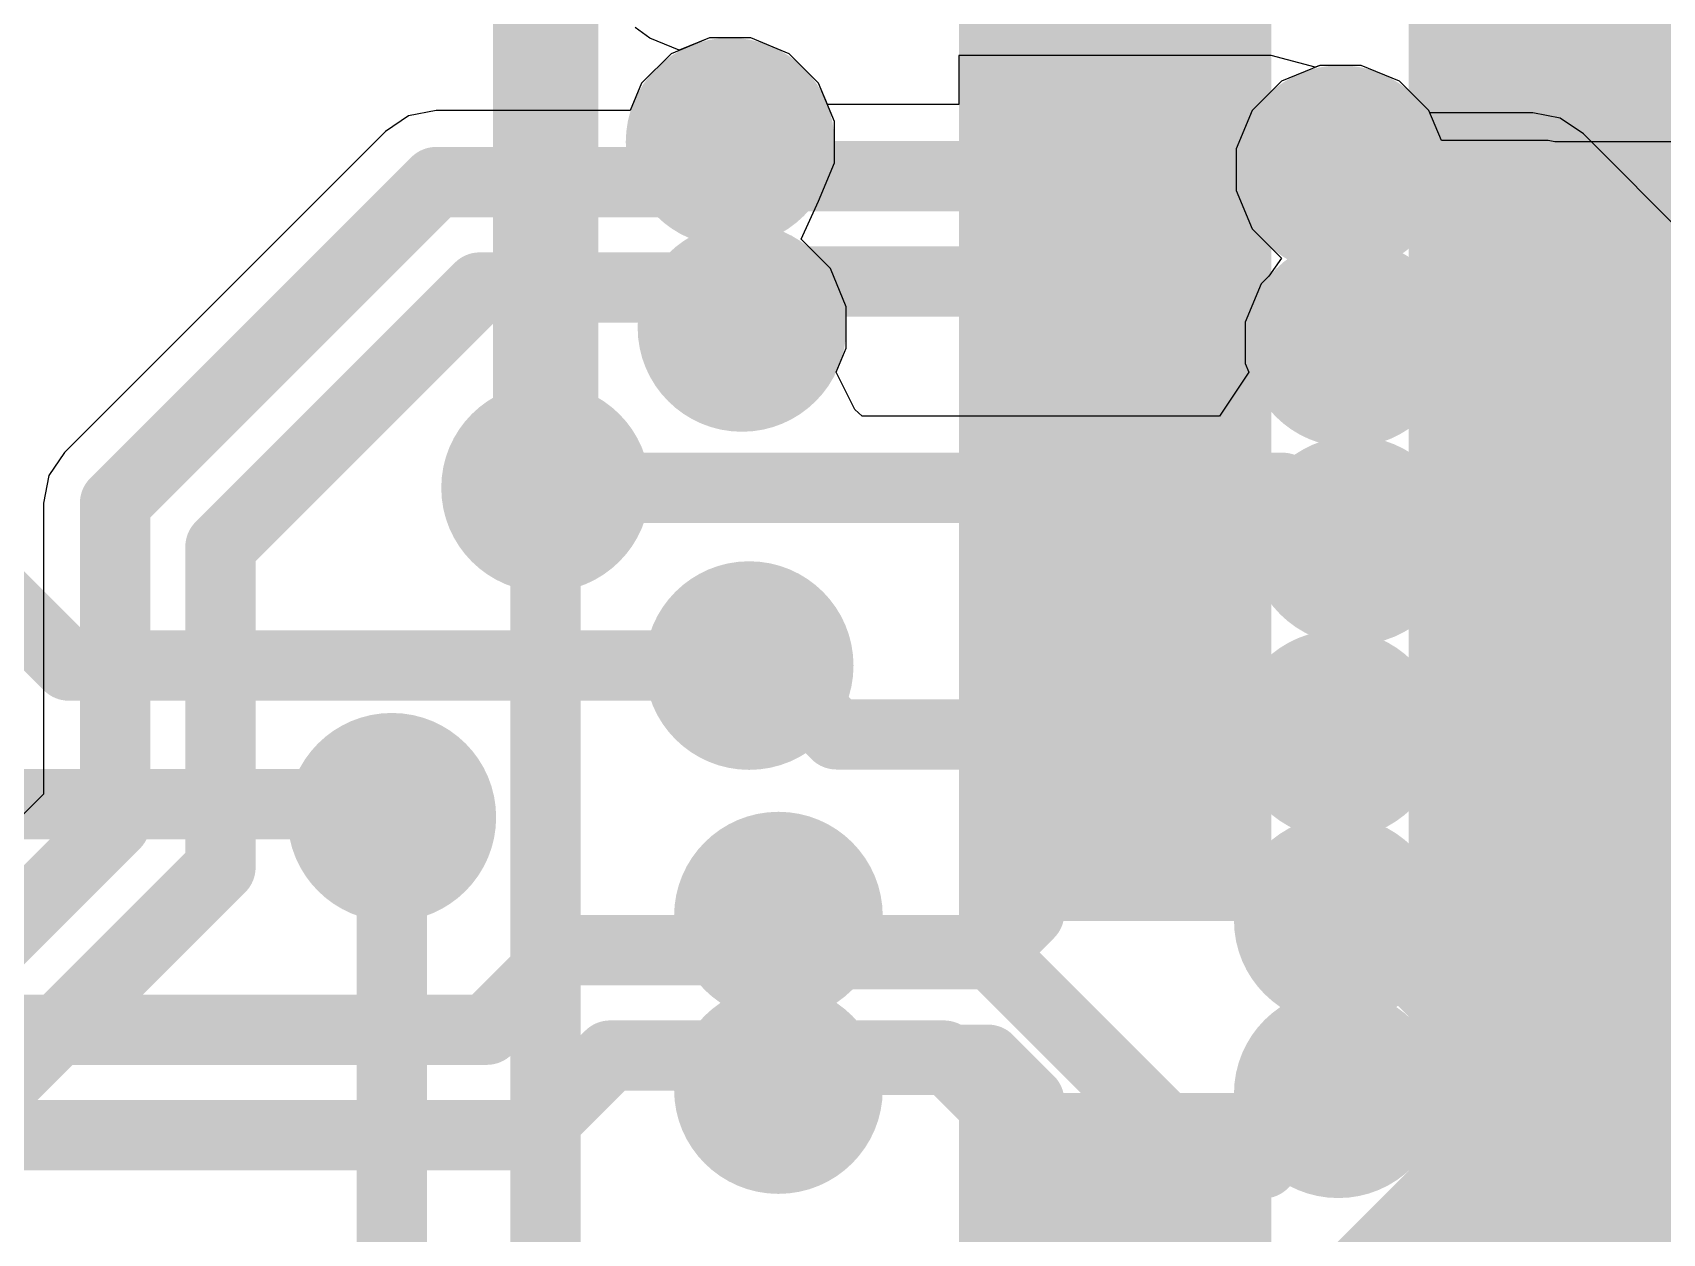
# Model space of a CAD drawing. Header units: inches. Extents: x -2.7 to 28.9, y -2.7 to 27.9.
# Drawn here: x 7.115 to 11.826, y 6.214 to 9.686 of the extents above; entities that cross this region are included whole.
import ezdxf

# ---------------------------------------------------------------- set-up
doc = ezdxf.new("R2010")
doc.units = ezdxf.units.IN
for name, color, linetype in [('Bottom Layer', 5, 'Continuous'), ('Bottom Solder', 6, 'Continuous'), ('Top Layer', 1, 'Continuous'), ('Top Paste', 8, 'Continuous'), ('Top Solder', 216, 'Continuous'), ('Via Holes', 16, 'Continuous')]:
    doc.layers.add(name, color=color, linetype=linetype)

# ---------------------------------------------------------------- blocks, each defined once
blk = doc.blocks.new('10152803_00011LF_3')
at = {"layer": 'Top Layer'}
for points in [[(-0.65, 6.12), (-0.35, 6.12), (-0.35, 5.42), (-0.65, 5.42)], [(0.35, 6.12), (0.65, 6.12), (0.65, 5.42), (0.35, 5.42)], [(0.85, 6.12), (1.15, 6.12), (1.15, 5.42), (0.85, 5.42)], [(1.35, 6.12), (1.65, 6.12), (1.65, 5.42), (1.35, 5.42)], [(1.85, 6.12), (2.15, 6.12), (2.15, 5.42), (1.85, 5.42)], [(2.35, 6.12), (2.65, 6.12), (2.65, 5.42), (2.35, 5.42)], [(-0.9, 4.82), (-0.6, 4.82), (-0.6, 4.12), (-0.9, 4.12)], [(-0.4, 4.82), (-0.1, 4.82), (-0.1, 4.12), (-0.4, 4.12)], [(0.1, 4.82), (0.4, 4.82), (0.4, 4.12), (0.1, 4.12)], [(0.6, 4.82), (0.9, 4.82), (0.9, 4.12), (0.6, 4.12)], [(1.1, 4.82), (1.4, 4.82), (1.4, 4.12), (1.1, 4.12)], [(1.6, 4.82), (1.9, 4.82), (1.9, 4.12), (1.6, 4.12)], [(2.1, 4.82), (2.4, 4.82), (2.4, 4.12), (2.1, 4.12)], [(2.6, 4.82), (3.6, 4.82), (3.6, 4.12), (2.6, 4.12)]]:
    blk.add_hatch(color=1, dxfattribs=at).paths.add_polyline_path(points)
at = {"layer": 'Top Paste'}
for points in [[(-0.65, 6.12), (-0.35, 6.12), (-0.35, 5.42), (-0.65, 5.42)], [(0.35, 6.12), (0.65, 6.12), (0.65, 5.42), (0.35, 5.42)], [(0.85, 6.12), (1.15, 6.12), (1.15, 5.42), (0.85, 5.42)], [(1.35, 6.12), (1.65, 6.12), (1.65, 5.42), (1.35, 5.42)], [(1.85, 6.12), (2.15, 6.12), (2.15, 5.42), (1.85, 5.42)], [(2.35, 6.12), (2.65, 6.12), (2.65, 5.42), (2.35, 5.42)], [(-0.9, 4.82), (-0.6, 4.82), (-0.6, 4.12), (-0.9, 4.12)], [(-0.4, 4.82), (-0.1, 4.82), (-0.1, 4.12), (-0.4, 4.12)], [(0.1, 4.82), (0.4, 4.82), (0.4, 4.12), (0.1, 4.12)], [(0.6, 4.82), (0.9, 4.82), (0.9, 4.12), (0.6, 4.12)], [(1.1, 4.82), (1.4, 4.82), (1.4, 4.12), (1.1, 4.12)], [(1.6, 4.82), (1.9, 4.82), (1.9, 4.12), (1.6, 4.12)], [(2.1, 4.82), (2.4, 4.82), (2.4, 4.12), (2.1, 4.12)], [(2.6, 4.82), (3.6, 4.82), (3.6, 4.12), (2.6, 4.12)]]:
    blk.add_hatch(color=8, dxfattribs=at).paths.add_polyline_path(points)
at = {"layer": 'Top Solder'}
for points in [[(-0.7516, 6.2216), (-0.2484, 6.2216), (-0.2484, 5.3184), (-0.7516, 5.3184)], [(0.2484, 6.2216), (0.7516, 6.2216), (0.7516, 5.3184), (0.2484, 5.3184)], [(0.7484, 6.2216), (1.2516, 6.2216), (1.2516, 5.3184), (0.7484, 5.3184)], [(1.2484, 6.2216), (1.7516, 6.2216), (1.7516, 5.3184), (1.2484, 5.3184)], [(1.7484, 6.2216), (2.2516, 6.2216), (2.2516, 5.3184), (1.7484, 5.3184)], [(2.2484, 6.2216), (2.7516, 6.2216), (2.7516, 5.3184), (2.2484, 5.3184)], [(2.7484, 6.2216), (3.2516, 6.2216), (3.2516, 5.3184), (2.7484, 5.3184)], [(-1.0016, 4.9216), (-0.4984, 4.9216), (-0.4984, 4.0184), (-1.0016, 4.0184)], [(-0.5016, 4.9216), (0.0016, 4.9216), (0.0016, 4.0184), (-0.5016, 4.0184)], [(-0.0016, 4.9216), (0.5016, 4.9216), (0.5016, 4.0184), (-0.0016, 4.0184)], [(0.4984, 4.9216), (1.0016, 4.9216), (1.0016, 4.0184), (0.4984, 4.0184)], [(0.9984, 4.9216), (1.5016, 4.9216), (1.5016, 4.0184), (0.9984, 4.0184)], [(1.4984, 4.9216), (2.0016, 4.9216), (2.0016, 4.0184), (1.4984, 4.0184)], [(1.9984, 4.9216), (2.5016, 4.9216), (2.5016, 4.0184), (1.9984, 4.0184)], [(2.4984, 4.9216), (3.7016, 4.9216), (3.7016, 4.0184), (2.4984, 4.0184)]]:
    blk.add_hatch(color=216, dxfattribs=at).paths.add_polyline_path(points)

msp = doc.modelspace()

# ---------------------------------------------------------------- hatches: boundary and pattern name
at = {"layer": 'Bottom Layer'}
h = msp.add_hatch(color=5, dxfattribs=at)
edge = h.paths.add_edge_path()
edge.add_arc((9.1313, 9.3689), 0.2, 0, 360)
h = msp.add_hatch(color=5, dxfattribs=at)
edge = h.paths.add_edge_path()
edge.add_arc((10.8959, 9.2893), 0.2, 0, 360)
h = msp.add_hatch(color=5, dxfattribs=at)
edge = h.paths.add_edge_path()
edge.add_arc((9.1656, 8.833), 0.2, 0, 360)
h = msp.add_hatch(color=5, dxfattribs=at)
edge = h.paths.add_edge_path()
edge.add_arc((10.922, 8.7884), 0.2, 0, 360)
h = msp.add_hatch(color=5, dxfattribs=at)
edge = h.paths.add_edge_path()
edge.add_arc((8.5979, 8.3693), 0.2, 0, 360)
h = msp.add_hatch(color=5, dxfattribs=at)
edge = h.paths.add_edge_path()
edge.add_arc((10.9347, 8.2169), 0.2, 0, 360)
h = msp.add_hatch(color=5, dxfattribs=at)
edge = h.paths.add_edge_path()
edge.add_arc((9.1865, 7.8554), 0.2, 0, 360)
h = msp.add_hatch(color=5, dxfattribs=at)
edge = h.paths.add_edge_path()
edge.add_arc((10.8895, 7.6564), 0.2, 0, 360)
h = msp.add_hatch(color=5, dxfattribs=at)
edge = h.paths.add_edge_path()
edge.add_arc((8.1534, 7.4168), 0.2, 0, 360)
h = msp.add_hatch(color=5, dxfattribs=at)
edge = h.paths.add_edge_path()
edge.add_arc((9.271, 7.131), 0.2, 0, 360)
h = msp.add_hatch(color=5, dxfattribs=at)
edge = h.paths.add_edge_path()
edge.add_arc((10.8895, 7.1189), 0.2, 0, 360)
h = msp.add_hatch(color=5, dxfattribs=at)
edge = h.paths.add_edge_path()
edge.add_arc((9.271, 6.6294), 0.2, 0, 360)
h = msp.add_hatch(color=5, dxfattribs=at)
edge = h.paths.add_edge_path()
edge.add_arc((10.8895, 6.6173), 0.2, 0, 360)
at = {"layer": 'Bottom Solder'}
h = msp.add_hatch(color=6, dxfattribs=at)
edge = h.paths.add_edge_path()
edge.add_arc((9.1313, 9.3689), 0.3016, 0, 360)
h = msp.add_hatch(color=6, dxfattribs=at)
edge = h.paths.add_edge_path()
edge.add_arc((10.8959, 9.2893), 0.3016, 0, 360)
h = msp.add_hatch(color=6, dxfattribs=at)
edge = h.paths.add_edge_path()
edge.add_arc((9.1656, 8.833), 0.3016, 0, 360)
h = msp.add_hatch(color=6, dxfattribs=at)
edge = h.paths.add_edge_path()
edge.add_arc((10.922, 8.7884), 0.3016, 0, 360)
h = msp.add_hatch(color=6, dxfattribs=at)
edge = h.paths.add_edge_path()
edge.add_arc((8.5979, 8.3693), 0.3016, 0, 360)
h = msp.add_hatch(color=6, dxfattribs=at)
edge = h.paths.add_edge_path()
edge.add_arc((10.9347, 8.2169), 0.3016, 0, 360)
h = msp.add_hatch(color=6, dxfattribs=at)
edge = h.paths.add_edge_path()
edge.add_arc((9.1865, 7.8554), 0.3016, 0, 360)
h = msp.add_hatch(color=6, dxfattribs=at)
edge = h.paths.add_edge_path()
edge.add_arc((10.8895, 7.6564), 0.3016, 0, 360)
h = msp.add_hatch(color=6, dxfattribs=at)
edge = h.paths.add_edge_path()
edge.add_arc((8.1534, 7.4168), 0.3016, 0, 360)
h = msp.add_hatch(color=6, dxfattribs=at)
edge = h.paths.add_edge_path()
edge.add_arc((9.271, 7.131), 0.3016, 0, 360)
h = msp.add_hatch(color=6, dxfattribs=at)
edge = h.paths.add_edge_path()
edge.add_arc((10.8895, 7.1189), 0.3016, 0, 360)
h = msp.add_hatch(color=6, dxfattribs=at)
edge = h.paths.add_edge_path()
edge.add_arc((9.271, 6.6294), 0.3016, 0, 360)
h = msp.add_hatch(color=6, dxfattribs=at)
edge = h.paths.add_edge_path()
edge.add_arc((10.8895, 6.6173), 0.3016, 0, 360)
at = {"layer": 'Top Layer'}
h = msp.add_hatch(color=1, dxfattribs=at)
edge = h.paths.add_edge_path()
edge.add_arc((9.1313, 9.3689), 0.2, 0, 360)
h = msp.add_hatch(color=1, dxfattribs=at)
edge = h.paths.add_edge_path()
edge.add_arc((10.8959, 9.2893), 0.2, 0, 360)
h = msp.add_hatch(color=1, dxfattribs=at)
edge = h.paths.add_edge_path()
edge.add_arc((9.1656, 8.833), 0.2, 0, 360)
h = msp.add_hatch(color=1, dxfattribs=at)
edge = h.paths.add_edge_path()
edge.add_arc((10.922, 8.7884), 0.2, 0, 360)
h = msp.add_hatch(color=1, dxfattribs=at)
edge = h.paths.add_edge_path()
edge.add_arc((8.5979, 8.3693), 0.2, 0, 360)
h = msp.add_hatch(color=1, dxfattribs=at)
edge = h.paths.add_edge_path()
edge.add_arc((10.9347, 8.2169), 0.2, 0, 360)
h = msp.add_hatch(color=1, dxfattribs=at)
edge = h.paths.add_edge_path()
edge.add_arc((9.1865, 7.8554), 0.2, 0, 360)
h = msp.add_hatch(color=1, dxfattribs=at)
edge = h.paths.add_edge_path()
edge.add_arc((10.8895, 7.6564), 0.2, 0, 360)
h = msp.add_hatch(color=1, dxfattribs=at)
edge = h.paths.add_edge_path()
edge.add_arc((8.1534, 7.4168), 0.2, 0, 360)
h = msp.add_hatch(color=1, dxfattribs=at)
edge = h.paths.add_edge_path()
edge.add_arc((9.271, 7.131), 0.2, 0, 360)
h = msp.add_hatch(color=1, dxfattribs=at)
edge = h.paths.add_edge_path()
edge.add_arc((10.8895, 7.1189), 0.2, 0, 360)
h = msp.add_hatch(color=1, dxfattribs=at)
edge = h.paths.add_edge_path()
edge.add_arc((9.271, 6.6294), 0.2, 0, 360)
h = msp.add_hatch(color=1, dxfattribs=at)
edge = h.paths.add_edge_path()
edge.add_arc((10.8895, 6.6173), 0.2, 0, 360)
at = {"layer": 'Top Solder'}
h = msp.add_hatch(color=216, dxfattribs=at)
edge = h.paths.add_edge_path()
edge.add_arc((9.1313, 9.3689), 0.3016, 0, 360)
h = msp.add_hatch(color=216, dxfattribs=at)
edge = h.paths.add_edge_path()
edge.add_arc((10.8959, 9.2893), 0.3016, 0, 360)
h = msp.add_hatch(color=216, dxfattribs=at)
edge = h.paths.add_edge_path()
edge.add_arc((9.1656, 8.833), 0.3016, 0, 360)
h = msp.add_hatch(color=216, dxfattribs=at)
edge = h.paths.add_edge_path()
edge.add_arc((10.922, 8.7884), 0.3016, 0, 360)
h = msp.add_hatch(color=216, dxfattribs=at)
edge = h.paths.add_edge_path()
edge.add_arc((8.5979, 8.3693), 0.3016, 0, 360)
h = msp.add_hatch(color=216, dxfattribs=at)
edge = h.paths.add_edge_path()
edge.add_arc((10.9347, 8.2169), 0.3016, 0, 360)
h = msp.add_hatch(color=216, dxfattribs=at)
edge = h.paths.add_edge_path()
edge.add_arc((9.1865, 7.8554), 0.3016, 0, 360)
h = msp.add_hatch(color=216, dxfattribs=at)
edge = h.paths.add_edge_path()
edge.add_arc((10.8895, 7.6564), 0.3016, 0, 360)
h = msp.add_hatch(color=216, dxfattribs=at)
edge = h.paths.add_edge_path()
edge.add_arc((8.1534, 7.4168), 0.3016, 0, 360)
h = msp.add_hatch(color=216, dxfattribs=at)
edge = h.paths.add_edge_path()
edge.add_arc((9.271, 7.131), 0.3016, 0, 360)
h = msp.add_hatch(color=216, dxfattribs=at)
edge = h.paths.add_edge_path()
edge.add_arc((10.8895, 7.1189), 0.3016, 0, 360)
h = msp.add_hatch(color=216, dxfattribs=at)
edge = h.paths.add_edge_path()
edge.add_arc((9.271, 6.6294), 0.3016, 0, 360)
h = msp.add_hatch(color=216, dxfattribs=at)
edge = h.paths.add_edge_path()
edge.add_arc((10.8895, 6.6173), 0.3016, 0, 360)
at = {"layer": 'Via Holes'}
h = msp.add_hatch(color=7, dxfattribs=at)
edge = h.paths.add_edge_path()
edge.add_arc((9.1313, 9.3689), 0.1, 0, 360)
h = msp.add_hatch(color=7, dxfattribs=at)
edge = h.paths.add_edge_path()
edge.add_arc((10.8959, 9.2893), 0.1, 0, 360)
h = msp.add_hatch(color=7, dxfattribs=at)
edge = h.paths.add_edge_path()
edge.add_arc((9.1656, 8.833), 0.1, 0, 360)
h = msp.add_hatch(color=7, dxfattribs=at)
edge = h.paths.add_edge_path()
edge.add_arc((10.922, 8.7884), 0.1, 0, 360)
h = msp.add_hatch(color=7, dxfattribs=at)
edge = h.paths.add_edge_path()
edge.add_arc((8.5979, 8.3693), 0.1, 0, 360)
h = msp.add_hatch(color=7, dxfattribs=at)
edge = h.paths.add_edge_path()
edge.add_arc((10.9347, 8.2169), 0.1, 0, 360)
h = msp.add_hatch(color=7, dxfattribs=at)
edge = h.paths.add_edge_path()
edge.add_arc((9.1865, 7.8554), 0.1, 0, 360)
h = msp.add_hatch(color=7, dxfattribs=at)
edge = h.paths.add_edge_path()
edge.add_arc((10.8895, 7.6564), 0.1, 0, 360)
h = msp.add_hatch(color=7, dxfattribs=at)
edge = h.paths.add_edge_path()
edge.add_arc((8.1534, 7.4168), 0.1, 0, 360)
h = msp.add_hatch(color=7, dxfattribs=at)
edge = h.paths.add_edge_path()
edge.add_arc((9.271, 7.131), 0.1, 0, 360)
h = msp.add_hatch(color=7, dxfattribs=at)
edge = h.paths.add_edge_path()
edge.add_arc((10.8895, 7.1189), 0.1, 0, 360)
h = msp.add_hatch(color=7, dxfattribs=at)
edge = h.paths.add_edge_path()
edge.add_arc((9.271, 6.6294), 0.1, 0, 360)
h = msp.add_hatch(color=7, dxfattribs=at)
edge = h.paths.add_edge_path()
edge.add_arc((10.8895, 6.6173), 0.1, 0, 360)

# ---------------------------------------------------------------- linework, layer by layer
at = {"layer": 'Bottom Layer'}
for p, q in [((9.0713, 9.6705), (8.9605, 9.6246)), ((9.1913, 9.6705), (9.0713, 9.6705)), ((9.3021, 9.6246), (9.1913, 9.6705)), ((8.9605, 9.6246), (8.8756, 9.5397)), ((9.387, 9.5397), (9.3021, 9.6246)), ((10.8359, 9.5909), (10.7251, 9.545)), ((10.9559, 9.5909), (10.8359, 9.5909)), ((11.0667, 9.545), (10.9559, 9.5909)), ((8.8756, 9.5397), (8.8428, 9.4605)), ((9.4329, 9.4289), (9.387, 9.5397)), ((10.7251, 9.545), (10.6402, 9.4602)), ((11.1516, 9.4602), (11.0667, 9.545)), ((8.2021, 9.4448), (8.1349, 9.3998)), ((8.2814, 9.4605), (8.2021, 9.4448)), ((8.8428, 9.4605), (8.2814, 9.4605)), ((8.2814, 9.4605), (8.2814, 9.4605)), ((9.4329, 9.3089), (9.4329, 9.4289)), ((10.6402, 9.4602), (10.5943, 9.3493)), ((11.1543, 9.4535), (11.1516, 9.4602)), ((11.4514, 9.4535), (11.1543, 9.4535)), ((11.4515, 9.4535), (11.4514, 9.4535)), ((11.5307, 9.4378), (11.4515, 9.4535)), ((11.5979, 9.3929), (11.5307, 9.4378)), ((8.1349, 9.3998), (7.2068, 8.4717)), ((8.1349, 9.3998), (8.1349, 9.3998)), ((11.907, 9.0838), (11.5979, 9.3929)), ((10.5943, 9.3493), (10.5943, 9.2293)), ((9.387, 9.1981), (9.4329, 9.3089)), ((9.3365, 9.0887), (9.387, 9.1981)), ((10.5943, 9.2293), (10.6402, 9.1185)), ((10.6402, 9.1185), (10.7251, 9.0336)), ((9.4213, 9.0038), (9.3365, 9.0887)), ((9.4672, 8.893), (9.4213, 9.0038)), ((10.7251, 9.0336), (10.6885, 8.9814)), ((10.6663, 8.9592), (10.6204, 8.8484)), ((10.6885, 8.9814), (10.6663, 8.9592)), ((9.4672, 8.773), (9.4672, 8.893)), ((10.6204, 8.8484), (10.6204, 8.7284)), ((9.4384, 8.7035), (9.4672, 8.773)), ((10.6204, 8.7284), (10.6307, 8.7035)), ((9.4918, 8.5962), (9.4384, 8.7035)), ((10.6307, 8.7035), (10.5459, 8.5765)), ((9.5128, 8.5765), (9.4918, 8.5962)), ((10.5459, 8.5765), (9.5128, 8.5765)), ((7.2068, 8.4717), (7.1619, 8.4045)), ((7.1619, 8.4045), (7.1461, 8.3252)), ((7.1461, 8.3252), (7.1461, 8.3252)), ((7.1461, 8.3252), (7.1461, 7.4839)), ((7.1461, 7.4839), (5.8765, 6.2143))]:
    msp.add_line(p, q, dxfattribs=at)
for points in [[(8.9625, 9.2533, 0.2032, 0.2032, 0), (9.078, 9.3689, 0.2032, 0.2032, 0)], [(9.078, 9.3689, 0.2032, 0.2032, 0), (9.1313, 9.3689, 0.2032, 0.2032, 0)], [(10.8959, 9.2893, 0.2032, 0.2032, 0), (10.9336, 9.2517, 0.2032, 0.2032, 0)], [(7.3533, 8.3252, 0.2032, 0.2032, 0), (8.2814, 9.2533, 0.2032, 0.2032, 0)], [(8.2814, 9.2533, 0.2032, 0.2032, 0), (8.9625, 9.2533, 0.2032, 0.2032, 0)], [(10.9336, 9.2517, 0.2032, 0.2032, 0), (11.0727, 9.2517, 0.2032, 0.2032, 0)], [(11.0727, 9.2517, 0.2032, 0.2032, 0), (11.078, 9.2464, 0.2032, 0.2032, 0)], [(11.078, 9.2464, 0.2032, 0.2032, 0), (11.4515, 9.2464, 0.2032, 0.2032, 0)], [(11.4515, 9.2464, 0.2032, 0.2032, 0), (11.9311, 8.7667, 0.2032, 0.2032, 0)], [(7.6581, 8.199, 0.2032, 0.2032, 0), (8.4076, 8.9485, 0.2032, 0.2032, 0)], [(8.4076, 8.9485, 0.2032, 0.2032, 0), (8.9968, 8.9485, 0.2032, 0.2032, 0)], [(8.9968, 8.9485, 0.2032, 0.2032, 0), (9.1124, 8.833, 0.2032, 0.2032, 0)], [(10.9753, 8.7884, 0.2032, 0.2032, 0), (11.1284, 8.9416, 0.2032, 0.2032, 0)], [(11.1284, 8.9416, 0.2032, 0.2032, 0), (11.3252, 8.9416, 0.2032, 0.2032, 0)], [(11.3252, 8.9416, 0.2032, 0.2032, 0), (11.6263, 8.6405, 0.2032, 0.2032, 0)], [(9.1124, 8.833, 0.2032, 0.2032, 0), (9.1656, 8.833, 0.2032, 0.2032, 0)], [(10.922, 8.7884, 0.2032, 0.2032, 0), (10.9753, 8.7884, 0.2032, 0.2032, 0)], [(11.6263, 4.2418, 0.2032, 0.2032, 0), (11.6263, 8.6405, 0.2032, 0.2032, 0)], [(8.5979, 5.8253, 0.2032, 0.2032, 0), (8.5979, 8.3693, 0.2032, 0.2032, 0)], [(8.5979, 8.3693, 0.2032, 0.2032, 0), (10.729, 8.3693, 0.2032, 0.2032, 0)], [(10.729, 8.3693, 0.2032, 0.2032, 0), (10.8814, 8.2169, 0.2032, 0.2032, 0)], [(7.3533, 7.3981, 0.2032, 0.2032, 0), (7.3533, 8.3252, 0.2032, 0.2032, 0)], [(7.6581, 7.2719, 0.2032, 0.2032, 0), (7.6581, 8.199, 0.2032, 0.2032, 0)], [(10.8814, 8.2169, 0.2032, 0.2032, 0), (10.9347, 8.2169, 0.2032, 0.2032, 0)], [(9.1865, 7.8554, 0.2032, 0.2032, 0), (9.2397, 7.8554, 0.2032, 0.2032, 0)], [(9.2397, 7.8554, 0.2032, 0.2032, 0), (9.4387, 7.6564, 0.2032, 0.2032, 0)], [(9.4387, 7.6564, 0.2032, 0.2032, 0), (10.8895, 7.6564, 0.2032, 0.2032, 0)], [(6.023, 6.0678, 0.2032, 0.2032, 0), (7.3533, 7.3981, 0.2032, 0.2032, 0)], [(8.1534, 5.8928, 0.2032, 0.2032, 0), (8.1534, 7.4168, 0.2032, 0.2032, 0)], [(6.4639, 6.0776, 0.2032, 0.2032, 0), (7.6581, 7.2719, 0.2032, 0.2032, 0)], [(9.271, 7.131, 0.2032, 0.2032, 0), (9.3243, 7.131, 0.2032, 0.2032, 0)], [(9.3243, 7.131, 0.2032, 0.2032, 0), (9.4227, 7.0326, 0.2032, 0.2032, 0)], [(10.8895, 7.1189, 0.2032, 0.2032, 0), (10.9428, 7.1189, 0.2032, 0.2032, 0)], [(10.9428, 7.1189, 0.2032, 0.2032, 0), (11.0412, 7.0205, 0.2032, 0.2032, 0)], [(9.4227, 7.0326, 0.2032, 0.2032, 0), (9.8757, 7.0326, 0.2032, 0.2032, 0)], [(9.8757, 7.0326, 0.2032, 0.2032, 0), (10.4924, 6.4159, 0.2032, 0.2032, 0)], [(11.0412, 7.0205, 0.2032, 0.2032, 0), (11.0565, 7.0205, 0.2032, 0.2032, 0)], [(11.0565, 7.0205, 0.2032, 0.2032, 0), (11.2927, 6.7843, 0.2032, 0.2032, 0)], [(11.2927, 6.4503, 0.2032, 0.2032, 0), (11.2927, 6.7843, 0.2032, 0.2032, 0)], [(9.3243, 6.6294, 0.2032, 0.2032, 0), (9.4227, 6.7278, 0.2032, 0.2032, 0)], [(9.4227, 6.7278, 0.2032, 0.2032, 0), (9.7494, 6.7278, 0.2032, 0.2032, 0)], [(9.7494, 6.7278, 0.2032, 0.2032, 0), (10.3661, 6.1111, 0.2032, 0.2032, 0)], [(9.271, 6.6294, 0.2032, 0.2032, 0), (9.3243, 6.6294, 0.2032, 0.2032, 0)], [(10.6721, 6.4159, 0.2032, 0.2032, 0), (10.8735, 6.6173, 0.2032, 0.2032, 0)], [(10.8735, 6.6173, 0.2032, 0.2032, 0), (10.8895, 6.6173, 0.2032, 0.2032, 0)], [(10.9536, 6.1111, 0.2032, 0.2032, 0), (11.2927, 6.4503, 0.2032, 0.2032, 0)], [(10.4924, 6.4159, 0.2032, 0.2032, 0), (10.6721, 6.4159, 0.2032, 0.2032, 0)]]:
    msp.add_lwpolyline(points, format="xyseb", dxfattribs=at)
for points in [[(9.0272, 9.3689, 0.1016, 0.1016, 1), (9.1288, 9.3689, 0.1016, 0.1016, 1)], [(9.0272, 9.3689, 0.1016, 0.1016, 1), (9.1288, 9.3689, 0.1016, 0.1016, 1)], [(9.0805, 9.3689, 0.1016, 0.1016, 1), (9.1821, 9.3689, 0.1016, 0.1016, 1)], [(10.8451, 9.2893, 0.1016, 0.1016, 1), (10.9467, 9.2893, 0.1016, 0.1016, 1)], [(8.2306, 9.2533, 0.1016, 0.1016, 1), (8.3322, 9.2533, 0.1016, 0.1016, 1)], [(8.2306, 9.2533, 0.1016, 0.1016, 1), (8.3322, 9.2533, 0.1016, 0.1016, 1)], [(8.9117, 9.2533, 0.1016, 0.1016, 1), (9.0133, 9.2533, 0.1016, 0.1016, 1)], [(8.9117, 9.2533, 0.1016, 0.1016, 1), (9.0133, 9.2533, 0.1016, 0.1016, 1)], [(10.8828, 9.2517, 0.1016, 0.1016, 1), (10.9844, 9.2517, 0.1016, 0.1016, 1)], [(10.8828, 9.2517, 0.1016, 0.1016, 1), (10.9844, 9.2517, 0.1016, 0.1016, 1)], [(11.0219, 9.2517, 0.1016, 0.1016, 1), (11.1235, 9.2517, 0.1016, 0.1016, 1)], [(11.0219, 9.2517, 0.1016, 0.1016, 1), (11.1235, 9.2517, 0.1016, 0.1016, 1)], [(11.0272, 9.2464, 0.1016, 0.1016, 1), (11.1288, 9.2464, 0.1016, 0.1016, 1)], [(11.0272, 9.2464, 0.1016, 0.1016, 1), (11.1288, 9.2464, 0.1016, 0.1016, 1)], [(11.4007, 9.2464, 0.1016, 0.1016, 1), (11.5023, 9.2464, 0.1016, 0.1016, 1)], [(11.4007, 9.2464, 0.1016, 0.1016, 1), (11.5023, 9.2464, 0.1016, 0.1016, 1)], [(8.3568, 8.9485, 0.1016, 0.1016, 1), (8.4584, 8.9485, 0.1016, 0.1016, 1)], [(8.3568, 8.9485, 0.1016, 0.1016, 1), (8.4584, 8.9485, 0.1016, 0.1016, 1)], [(8.946, 8.9485, 0.1016, 0.1016, 1), (9.0476, 8.9485, 0.1016, 0.1016, 1)], [(8.946, 8.9485, 0.1016, 0.1016, 1), (9.0476, 8.9485, 0.1016, 0.1016, 1)], [(11.0776, 8.9416, 0.1016, 0.1016, 1), (11.1792, 8.9416, 0.1016, 0.1016, 1)], [(11.0776, 8.9416, 0.1016, 0.1016, 1), (11.1792, 8.9416, 0.1016, 0.1016, 1)], [(11.2744, 8.9416, 0.1016, 0.1016, 1), (11.376, 8.9416, 0.1016, 0.1016, 1)], [(11.2744, 8.9416, 0.1016, 0.1016, 1), (11.376, 8.9416, 0.1016, 0.1016, 1)], [(9.0616, 8.833, 0.1016, 0.1016, 1), (9.1632, 8.833, 0.1016, 0.1016, 1)], [(9.0616, 8.833, 0.1016, 0.1016, 1), (9.1632, 8.833, 0.1016, 0.1016, 1)], [(9.1148, 8.833, 0.1016, 0.1016, 1), (9.2164, 8.833, 0.1016, 0.1016, 1)], [(10.8712, 8.7884, 0.1016, 0.1016, 1), (10.9728, 8.7884, 0.1016, 0.1016, 1)], [(10.9245, 8.7884, 0.1016, 0.1016, 1), (11.0261, 8.7884, 0.1016, 0.1016, 1)], [(10.9245, 8.7884, 0.1016, 0.1016, 1), (11.0261, 8.7884, 0.1016, 0.1016, 1)], [(11.5755, 8.6405, 0.1016, 0.1016, 1), (11.6771, 8.6405, 0.1016, 0.1016, 1)], [(11.5755, 8.6405, 0.1016, 0.1016, 1), (11.6771, 8.6405, 0.1016, 0.1016, 1)], [(8.5471, 8.3693, 0.1016, 0.1016, 1), (8.6487, 8.3693, 0.1016, 0.1016, 1)], [(8.5471, 8.3693, 0.1016, 0.1016, 1), (8.6487, 8.3693, 0.1016, 0.1016, 1)], [(10.6782, 8.3693, 0.1016, 0.1016, 1), (10.7798, 8.3693, 0.1016, 0.1016, 1)], [(10.6782, 8.3693, 0.1016, 0.1016, 1), (10.7798, 8.3693, 0.1016, 0.1016, 1)], [(7.3025, 8.3252, 0.1016, 0.1016, 1), (7.4041, 8.3252, 0.1016, 0.1016, 1)], [(7.3025, 8.3252, 0.1016, 0.1016, 1), (7.4041, 8.3252, 0.1016, 0.1016, 1)], [(7.6073, 8.199, 0.1016, 0.1016, 1), (7.7089, 8.199, 0.1016, 0.1016, 1)], [(7.6073, 8.199, 0.1016, 0.1016, 1), (7.7089, 8.199, 0.1016, 0.1016, 1)], [(10.8306, 8.2169, 0.1016, 0.1016, 1), (10.9322, 8.2169, 0.1016, 0.1016, 1)], [(10.8306, 8.2169, 0.1016, 0.1016, 1), (10.9322, 8.2169, 0.1016, 0.1016, 1)], [(10.8839, 8.2169, 0.1016, 0.1016, 1), (10.9855, 8.2169, 0.1016, 0.1016, 1)], [(9.1357, 7.8554, 0.1016, 0.1016, 1), (9.2373, 7.8554, 0.1016, 0.1016, 1)], [(9.1889, 7.8554, 0.1016, 0.1016, 1), (9.2905, 7.8554, 0.1016, 0.1016, 1)], [(9.1889, 7.8554, 0.1016, 0.1016, 1), (9.2905, 7.8554, 0.1016, 0.1016, 1)], [(9.3879, 7.6564, 0.1016, 0.1016, 1), (9.4895, 7.6564, 0.1016, 0.1016, 1)], [(9.3879, 7.6564, 0.1016, 0.1016, 1), (9.4895, 7.6564, 0.1016, 0.1016, 1)], [(10.8387, 7.6564, 0.1016, 0.1016, 1), (10.9403, 7.6564, 0.1016, 0.1016, 1)], [(7.3025, 7.3981, 0.1016, 0.1016, 1), (7.4041, 7.3981, 0.1016, 0.1016, 1)], [(7.3025, 7.3981, 0.1016, 0.1016, 1), (7.4041, 7.3981, 0.1016, 0.1016, 1)], [(8.1026, 7.4168, 0.1016, 0.1016, 1), (8.2042, 7.4168, 0.1016, 0.1016, 1)], [(7.6073, 7.2719, 0.1016, 0.1016, 1), (7.7089, 7.2719, 0.1016, 0.1016, 1)], [(7.6073, 7.2719, 0.1016, 0.1016, 1), (7.7089, 7.2719, 0.1016, 0.1016, 1)], [(9.2202, 7.131, 0.1016, 0.1016, 1), (9.3218, 7.131, 0.1016, 0.1016, 1)], [(9.2735, 7.131, 0.1016, 0.1016, 1), (9.3751, 7.131, 0.1016, 0.1016, 1)], [(9.2735, 7.131, 0.1016, 0.1016, 1), (9.3751, 7.131, 0.1016, 0.1016, 1)], [(10.8387, 7.1189, 0.1016, 0.1016, 1), (10.9403, 7.1189, 0.1016, 0.1016, 1)], [(10.892, 7.1189, 0.1016, 0.1016, 1), (10.9936, 7.1189, 0.1016, 0.1016, 1)], [(10.892, 7.1189, 0.1016, 0.1016, 1), (10.9936, 7.1189, 0.1016, 0.1016, 1)], [(9.3719, 7.0326, 0.1016, 0.1016, 1), (9.4735, 7.0326, 0.1016, 0.1016, 1)], [(9.3719, 7.0326, 0.1016, 0.1016, 1), (9.4735, 7.0326, 0.1016, 0.1016, 1)], [(9.8249, 7.0326, 0.1016, 0.1016, 1), (9.9265, 7.0326, 0.1016, 0.1016, 1)], [(9.8249, 7.0326, 0.1016, 0.1016, 1), (9.9265, 7.0326, 0.1016, 0.1016, 1)], [(10.9904, 7.0205, 0.1016, 0.1016, 1), (11.092, 7.0205, 0.1016, 0.1016, 1)], [(10.9904, 7.0205, 0.1016, 0.1016, 1), (11.092, 7.0205, 0.1016, 0.1016, 1)], [(11.0057, 7.0205, 0.1016, 0.1016, 1), (11.1073, 7.0205, 0.1016, 0.1016, 1)], [(11.0057, 7.0205, 0.1016, 0.1016, 1), (11.1073, 7.0205, 0.1016, 0.1016, 1)], [(11.2419, 6.7843, 0.1016, 0.1016, 1), (11.3435, 6.7843, 0.1016, 0.1016, 1)], [(11.2419, 6.7843, 0.1016, 0.1016, 1), (11.3435, 6.7843, 0.1016, 0.1016, 1)], [(9.3719, 6.7278, 0.1016, 0.1016, 1), (9.4735, 6.7278, 0.1016, 0.1016, 1)], [(9.3719, 6.7278, 0.1016, 0.1016, 1), (9.4735, 6.7278, 0.1016, 0.1016, 1)], [(9.6986, 6.7278, 0.1016, 0.1016, 1), (9.8002, 6.7278, 0.1016, 0.1016, 1)], [(9.6986, 6.7278, 0.1016, 0.1016, 1), (9.8002, 6.7278, 0.1016, 0.1016, 1)], [(9.2202, 6.6294, 0.1016, 0.1016, 1), (9.3218, 6.6294, 0.1016, 0.1016, 1)], [(9.2735, 6.6294, 0.1016, 0.1016, 1), (9.3751, 6.6294, 0.1016, 0.1016, 1)], [(9.2735, 6.6294, 0.1016, 0.1016, 1), (9.3751, 6.6294, 0.1016, 0.1016, 1)], [(10.8227, 6.6173, 0.1016, 0.1016, 1), (10.9243, 6.6173, 0.1016, 0.1016, 1)], [(10.8227, 6.6173, 0.1016, 0.1016, 1), (10.9243, 6.6173, 0.1016, 0.1016, 1)], [(10.8387, 6.6173, 0.1016, 0.1016, 1), (10.9403, 6.6173, 0.1016, 0.1016, 1)], [(11.2419, 6.4503, 0.1016, 0.1016, 1), (11.3435, 6.4503, 0.1016, 0.1016, 1)], [(11.2419, 6.4503, 0.1016, 0.1016, 1), (11.3435, 6.4503, 0.1016, 0.1016, 1)], [(10.4416, 6.4159, 0.1016, 0.1016, 1), (10.5432, 6.4159, 0.1016, 0.1016, 1)], [(10.4416, 6.4159, 0.1016, 0.1016, 1), (10.5432, 6.4159, 0.1016, 0.1016, 1)], [(10.6213, 6.4159, 0.1016, 0.1016, 1), (10.7229, 6.4159, 0.1016, 0.1016, 1)], [(10.6213, 6.4159, 0.1016, 0.1016, 1), (10.7229, 6.4159, 0.1016, 0.1016, 1)]]:
    msp.add_lwpolyline(points, format="xyseb", close=True, dxfattribs=at)
at = {"layer": 'Top Layer'}
for p, q in [((8.8997, 9.6692), (8.8569, 9.7006)), ((8.9839, 9.6343), (8.8997, 9.6692)), ((9.0713, 9.6705), (8.9839, 9.6343)), ((9.1913, 9.6705), (9.0713, 9.6705)), ((9.3021, 9.6246), (9.1913, 9.6705)), ((9.387, 9.5397), (9.3021, 9.6246)), ((10.6959, 9.6197), (9.7927, 9.6197)), ((9.7927, 9.6197), (9.7927, 9.4777)), ((10.8229, 9.5855), (10.6959, 9.6197)), ((10.6959, 9.6197), (10.6959, 9.6197)), ((10.6959, 9.6197), (10.6959, 9.6197)), ((10.8359, 9.5909), (10.8229, 9.5855)), ((10.9559, 9.5909), (10.8359, 9.5909)), ((11.0667, 9.545), (10.9559, 9.5909)), ((9.4127, 9.4777), (9.387, 9.5397)), ((11.1516, 9.4602), (11.0667, 9.545)), ((9.7927, 9.4777), (9.4127, 9.4777)), ((11.1874, 9.3737), (11.1516, 9.4602)), ((11.4959, 9.3737), (11.1874, 9.3737)), ((11.5159, 9.3697), (11.4959, 9.3737)), ((11.4959, 9.3737), (11.4959, 9.3737)), ((11.8973, 9.3697), (11.5159, 9.3697))]:
    msp.add_line(p, q, dxfattribs=at)
for points in [[(8.5979, 8.3693, 0.3048, 0.3048, 0), (8.5979, 9.987, 0.3048, 0.3048, 0)], [(10.1959, 9.3197, 0.2032, 0.2032, 0), (10.2443, 9.3681, 0.2032, 0.2032, 0)], [(9.8769, 9.2705, 0.2032, 0.2032, 0), (9.9261, 9.3197, 0.2032, 0.2032, 0)], [(9.9261, 9.3197, 0.2032, 0.2032, 0), (10.1959, 9.3197, 0.2032, 0.2032, 0)], [(9.283, 9.2705, 0.2032, 0.2032, 0), (9.8769, 9.2705, 0.2032, 0.2032, 0)], [(11.072, 9.1665, 0.2032, 0.2032, 0), (11.4959, 9.1665, 0.2032, 0.2032, 0)], [(11.4959, 9.1665, 0.2032, 0.2032, 0), (11.5443, 9.1181, 0.2032, 0.2032, 0)], [(9.283, 8.9657, 0.2032, 0.2032, 0), (9.8769, 8.9657, 0.2032, 0.2032, 0)], [(9.8769, 8.9657, 0.2032, 0.2032, 0), (9.9261, 8.9165, 0.2032, 0.2032, 0)], [(6.1748, 8.9001, 0.2032, 0.2032, 0), (7.2195, 7.8554, 0.2032, 0.2032, 0)], [(9.9261, 8.9165, 0.2032, 0.2032, 0), (10.1959, 8.9165, 0.2032, 0.2032, 0)], [(10.1959, 8.9165, 0.2032, 0.2032, 0), (10.2443, 8.8681, 0.2032, 0.2032, 0)], [(10.922, 8.7884, 0.2032, 0.2032, 0), (10.9753, 8.7884, 0.2032, 0.2032, 0)], [(10.9753, 8.7884, 0.2032, 0.2032, 0), (11.0972, 8.6665, 0.2032, 0.2032, 0)], [(11.0972, 8.6665, 0.2032, 0.2032, 0), (11.4959, 8.6665, 0.2032, 0.2032, 0)], [(11.4959, 8.6665, 0.2032, 0.2032, 0), (11.5443, 8.6181, 0.2032, 0.2032, 0)], [(10.2443, 8.3681, 0.2032, 0.2032, 0), (10.2927, 8.3197, 0.2032, 0.2032, 0)], [(10.2927, 8.3197, 0.2032, 0.2032, 0), (10.7786, 8.3197, 0.2032, 0.2032, 0)], [(10.9347, 8.2169, 0.2032, 0.2032, 0), (10.988, 8.2169, 0.2032, 0.2032, 0)], [(10.988, 8.2169, 0.2032, 0.2032, 0), (11.0384, 8.1665, 0.2032, 0.2032, 0)], [(11.0384, 8.1665, 0.2032, 0.2032, 0), (11.4959, 8.1665, 0.2032, 0.2032, 0)], [(11.4959, 8.1665, 0.2032, 0.2032, 0), (11.5443, 8.1181, 0.2032, 0.2032, 0)], [(7.2195, 7.8554, 0.2032, 0.2032, 0), (9.1865, 7.8554, 0.2032, 0.2032, 0)], [(10.8895, 7.6564, 0.2032, 0.2032, 0), (10.9087, 7.6373, 0.2032, 0.2032, 0)], [(10.9087, 7.6373, 0.2032, 0.2032, 0), (11.5251, 7.6373, 0.2032, 0.2032, 0)], [(11.5251, 7.6373, 0.2032, 0.2032, 0), (11.5443, 7.6181, 0.2032, 0.2032, 0)], [(7.0104, 7.4549, 0.2032, 0.2032, 0), (8.1153, 7.4549, 0.2032, 0.2032, 0)], [(8.1153, 7.4549, 0.2032, 0.2032, 0), (8.1534, 7.4168, 0.2032, 0.2032, 0)], [(9.9959, 7.3197, 0.2032, 0.2032, 0), (10.0443, 7.3681, 0.2032, 0.2032, 0)], [(10.0443, 7.3681, 0.2032, 0.2032, 0), (10.2443, 7.3681, 0.2032, 0.2032, 0)], [(9.9959, 7.1395, 0.2032, 0.2032, 0), (9.9959, 7.3197, 0.2032, 0.2032, 0)], [(9.8769, 7.0205, 0.2032, 0.2032, 0), (9.9959, 7.1395, 0.2032, 0.2032, 0)], [(10.8895, 7.1189, 0.2032, 0.2032, 0), (10.8899, 7.1185, 0.2032, 0.2032, 0)], [(10.8899, 7.1185, 0.2032, 0.2032, 0), (11.5439, 7.1185, 0.2032, 0.2032, 0)], [(11.5439, 7.1185, 0.2032, 0.2032, 0), (11.5443, 7.1181, 0.2032, 0.2032, 0)], [(8.428, 6.8024, 0.2032, 0.2032, 0), (8.6582, 7.0326, 0.2032, 0.2032, 0)], [(8.6582, 7.0326, 0.2032, 0.2032, 0), (9.1193, 7.0326, 0.2032, 0.2032, 0)], [(9.4348, 7.0205, 0.2032, 0.2032, 0), (9.8769, 7.0205, 0.2032, 0.2032, 0)], [(5.8844, 6.8024, 0.2032, 0.2032, 0), (8.428, 6.8024, 0.2032, 0.2032, 0)], [(8.5543, 6.4976, 0.2032, 0.2032, 0), (8.7845, 6.7278, 0.2032, 0.2032, 0)], [(8.7845, 6.7278, 0.2032, 0.2032, 0), (9.1193, 6.7278, 0.2032, 0.2032, 0)], [(9.4884, 6.7157, 0.2032, 0.2032, 0), (9.8769, 6.7157, 0.2032, 0.2032, 0)], [(9.8769, 6.7157, 0.2032, 0.2032, 0), (9.9959, 6.5967, 0.2032, 0.2032, 0)], [(10.7833, 6.655, 0.2032, 0.2032, 0), (10.8519, 6.655, 0.2032, 0.2032, 0)], [(10.8519, 6.655, 0.2032, 0.2032, 0), (10.8895, 6.6173, 0.2032, 0.2032, 0)], [(9.9959, 6.4165, 0.2032, 0.2032, 0), (9.9959, 6.5967, 0.2032, 0.2032, 0)], [(10.8895, 6.6173, 0.2032, 0.2032, 0), (10.8899, 6.6177, 0.2032, 0.2032, 0)], [(10.8899, 6.6177, 0.2032, 0.2032, 0), (11.5439, 6.6177, 0.2032, 0.2032, 0)], [(11.5439, 6.6177, 0.2032, 0.2032, 0), (11.5443, 6.6181, 0.2032, 0.2032, 0)], [(5.8844, 6.4976, 0.2032, 0.2032, 0), (8.5543, 6.4976, 0.2032, 0.2032, 0)], [(9.9959, 6.4165, 0.2032, 0.2032, 0), (10.0443, 6.3681, 0.2032, 0.2032, 0)], [(10.0443, 6.3681, 0.2032, 0.2032, 0), (10.2443, 6.3681, 0.2032, 0.2032, 0)]]:
    msp.add_lwpolyline(points, format="xyseb", dxfattribs=at)
for points in [[(10.1935, 9.3681, 0.1016, 0.1016, 1), (10.2951, 9.3681, 0.1016, 0.1016, 1)], [(9.8753, 9.3197, 0.1016, 0.1016, 1), (9.9769, 9.3197, 0.1016, 0.1016, 1)], [(9.8753, 9.3197, 0.1016, 0.1016, 1), (9.9769, 9.3197, 0.1016, 0.1016, 1)], [(10.1451, 9.3197, 0.1016, 0.1016, 1), (10.2467, 9.3197, 0.1016, 0.1016, 1)], [(10.1451, 9.3197, 0.1016, 0.1016, 1), (10.2467, 9.3197, 0.1016, 0.1016, 1)], [(9.2322, 9.2705, 0.1016, 0.1016, 1), (9.3338, 9.2705, 0.1016, 0.1016, 1)], [(9.8261, 9.2705, 0.1016, 0.1016, 1), (9.9277, 9.2705, 0.1016, 0.1016, 1)], [(9.8261, 9.2705, 0.1016, 0.1016, 1), (9.9277, 9.2705, 0.1016, 0.1016, 1)], [(11.0212, 9.1665, 0.1016, 0.1016, 1), (11.1228, 9.1665, 0.1016, 0.1016, 1)], [(11.4451, 9.1665, 0.1016, 0.1016, 1), (11.5467, 9.1665, 0.1016, 0.1016, 1)], [(11.4451, 9.1665, 0.1016, 0.1016, 1), (11.5467, 9.1665, 0.1016, 0.1016, 1)], [(11.4935, 9.1181, 0.1016, 0.1016, 1), (11.5951, 9.1181, 0.1016, 0.1016, 1)], [(9.2322, 8.9657, 0.1016, 0.1016, 1), (9.3338, 8.9657, 0.1016, 0.1016, 1)], [(9.8261, 8.9657, 0.1016, 0.1016, 1), (9.9277, 8.9657, 0.1016, 0.1016, 1)], [(9.8261, 8.9657, 0.1016, 0.1016, 1), (9.9277, 8.9657, 0.1016, 0.1016, 1)], [(9.8753, 8.9165, 0.1016, 0.1016, 1), (9.9769, 8.9165, 0.1016, 0.1016, 1)], [(9.8753, 8.9165, 0.1016, 0.1016, 1), (9.9769, 8.9165, 0.1016, 0.1016, 1)], [(10.1451, 8.9165, 0.1016, 0.1016, 1), (10.2467, 8.9165, 0.1016, 0.1016, 1)], [(10.1451, 8.9165, 0.1016, 0.1016, 1), (10.2467, 8.9165, 0.1016, 0.1016, 1)], [(10.1935, 8.8681, 0.1016, 0.1016, 1), (10.2951, 8.8681, 0.1016, 0.1016, 1)], [(10.8712, 8.7884, 0.1016, 0.1016, 1), (10.9728, 8.7884, 0.1016, 0.1016, 1)], [(10.9245, 8.7884, 0.1016, 0.1016, 1), (11.0261, 8.7884, 0.1016, 0.1016, 1)], [(10.9245, 8.7884, 0.1016, 0.1016, 1), (11.0261, 8.7884, 0.1016, 0.1016, 1)], [(11.0464, 8.6665, 0.1016, 0.1016, 1), (11.148, 8.6665, 0.1016, 0.1016, 1)], [(11.0464, 8.6665, 0.1016, 0.1016, 1), (11.148, 8.6665, 0.1016, 0.1016, 1)], [(11.4451, 8.6665, 0.1016, 0.1016, 1), (11.5467, 8.6665, 0.1016, 0.1016, 1)], [(11.4451, 8.6665, 0.1016, 0.1016, 1), (11.5467, 8.6665, 0.1016, 0.1016, 1)], [(11.4935, 8.6181, 0.1016, 0.1016, 1), (11.5951, 8.6181, 0.1016, 0.1016, 1)], [(8.5217, 8.3693, 0.1524, 0.1524, 1), (8.6741, 8.3693, 0.1524, 0.1524, 1)], [(10.1935, 8.3681, 0.1016, 0.1016, 1), (10.2951, 8.3681, 0.1016, 0.1016, 1)], [(10.2419, 8.3197, 0.1016, 0.1016, 1), (10.3435, 8.3197, 0.1016, 0.1016, 1)], [(10.2419, 8.3197, 0.1016, 0.1016, 1), (10.3435, 8.3197, 0.1016, 0.1016, 1)], [(10.7278, 8.3197, 0.1016, 0.1016, 1), (10.8294, 8.3197, 0.1016, 0.1016, 1)], [(10.8839, 8.2169, 0.1016, 0.1016, 1), (10.9855, 8.2169, 0.1016, 0.1016, 1)], [(10.9372, 8.2169, 0.1016, 0.1016, 1), (11.0388, 8.2169, 0.1016, 0.1016, 1)], [(10.9372, 8.2169, 0.1016, 0.1016, 1), (11.0388, 8.2169, 0.1016, 0.1016, 1)], [(10.9876, 8.1665, 0.1016, 0.1016, 1), (11.0892, 8.1665, 0.1016, 0.1016, 1)], [(10.9876, 8.1665, 0.1016, 0.1016, 1), (11.0892, 8.1665, 0.1016, 0.1016, 1)], [(11.4451, 8.1665, 0.1016, 0.1016, 1), (11.5467, 8.1665, 0.1016, 0.1016, 1)], [(11.4451, 8.1665, 0.1016, 0.1016, 1), (11.5467, 8.1665, 0.1016, 0.1016, 1)], [(11.4935, 8.1181, 0.1016, 0.1016, 1), (11.5951, 8.1181, 0.1016, 0.1016, 1)], [(7.1687, 7.8554, 0.1016, 0.1016, 1), (7.2703, 7.8554, 0.1016, 0.1016, 1)], [(7.1687, 7.8554, 0.1016, 0.1016, 1), (7.2703, 7.8554, 0.1016, 0.1016, 1)], [(9.1357, 7.8554, 0.1016, 0.1016, 1), (9.2373, 7.8554, 0.1016, 0.1016, 1)], [(10.8387, 7.6564, 0.1016, 0.1016, 1), (10.9403, 7.6564, 0.1016, 0.1016, 1)], [(10.8579, 7.6373, 0.1016, 0.1016, 1), (10.9595, 7.6373, 0.1016, 0.1016, 1)], [(10.8579, 7.6373, 0.1016, 0.1016, 1), (10.9595, 7.6373, 0.1016, 0.1016, 1)], [(11.4743, 7.6373, 0.1016, 0.1016, 1), (11.5759, 7.6373, 0.1016, 0.1016, 1)], [(11.4743, 7.6373, 0.1016, 0.1016, 1), (11.5759, 7.6373, 0.1016, 0.1016, 1)], [(11.4935, 7.6181, 0.1016, 0.1016, 1), (11.5951, 7.6181, 0.1016, 0.1016, 1)], [(8.0645, 7.4549, 0.1016, 0.1016, 1), (8.1661, 7.4549, 0.1016, 0.1016, 1)], [(8.0645, 7.4549, 0.1016, 0.1016, 1), (8.1661, 7.4549, 0.1016, 0.1016, 1)], [(8.1026, 7.4168, 0.1016, 0.1016, 1), (8.2042, 7.4168, 0.1016, 0.1016, 1)], [(9.9935, 7.3681, 0.1016, 0.1016, 1), (10.0951, 7.3681, 0.1016, 0.1016, 1)], [(9.9935, 7.3681, 0.1016, 0.1016, 1), (10.0951, 7.3681, 0.1016, 0.1016, 1)], [(10.1935, 7.3681, 0.1016, 0.1016, 1), (10.2951, 7.3681, 0.1016, 0.1016, 1)], [(9.9451, 7.3197, 0.1016, 0.1016, 1), (10.0467, 7.3197, 0.1016, 0.1016, 1)], [(9.9451, 7.3197, 0.1016, 0.1016, 1), (10.0467, 7.3197, 0.1016, 0.1016, 1)], [(9.9451, 7.1395, 0.1016, 0.1016, 1), (10.0467, 7.1395, 0.1016, 0.1016, 1)], [(9.9451, 7.1395, 0.1016, 0.1016, 1), (10.0467, 7.1395, 0.1016, 0.1016, 1)], [(10.8387, 7.1189, 0.1016, 0.1016, 1), (10.9403, 7.1189, 0.1016, 0.1016, 1)], [(10.8391, 7.1185, 0.1016, 0.1016, 1), (10.9407, 7.1185, 0.1016, 0.1016, 1)], [(10.8391, 7.1185, 0.1016, 0.1016, 1), (10.9407, 7.1185, 0.1016, 0.1016, 1)], [(11.4931, 7.1185, 0.1016, 0.1016, 1), (11.5947, 7.1185, 0.1016, 0.1016, 1)], [(11.4931, 7.1185, 0.1016, 0.1016, 1), (11.5947, 7.1185, 0.1016, 0.1016, 1)], [(11.4935, 7.1181, 0.1016, 0.1016, 1), (11.5951, 7.1181, 0.1016, 0.1016, 1)], [(8.6074, 7.0326, 0.1016, 0.1016, 1), (8.709, 7.0326, 0.1016, 0.1016, 1)], [(8.6074, 7.0326, 0.1016, 0.1016, 1), (8.709, 7.0326, 0.1016, 0.1016, 1)], [(9.0685, 7.0326, 0.1016, 0.1016, 1), (9.1701, 7.0326, 0.1016, 0.1016, 1)], [(9.384, 7.0205, 0.1016, 0.1016, 1), (9.4856, 7.0205, 0.1016, 0.1016, 1)], [(9.8261, 7.0205, 0.1016, 0.1016, 1), (9.9277, 7.0205, 0.1016, 0.1016, 1)], [(9.8261, 7.0205, 0.1016, 0.1016, 1), (9.9277, 7.0205, 0.1016, 0.1016, 1)], [(8.3772, 6.8024, 0.1016, 0.1016, 1), (8.4788, 6.8024, 0.1016, 0.1016, 1)], [(8.3772, 6.8024, 0.1016, 0.1016, 1), (8.4788, 6.8024, 0.1016, 0.1016, 1)], [(8.7337, 6.7278, 0.1016, 0.1016, 1), (8.8353, 6.7278, 0.1016, 0.1016, 1)], [(8.7337, 6.7278, 0.1016, 0.1016, 1), (8.8353, 6.7278, 0.1016, 0.1016, 1)], [(9.0685, 6.7278, 0.1016, 0.1016, 1), (9.1701, 6.7278, 0.1016, 0.1016, 1)], [(9.4376, 6.7157, 0.1016, 0.1016, 1), (9.5392, 6.7157, 0.1016, 0.1016, 1)], [(9.8261, 6.7157, 0.1016, 0.1016, 1), (9.9277, 6.7157, 0.1016, 0.1016, 1)], [(9.8261, 6.7157, 0.1016, 0.1016, 1), (9.9277, 6.7157, 0.1016, 0.1016, 1)], [(10.7325, 6.655, 0.1016, 0.1016, 1), (10.8341, 6.655, 0.1016, 0.1016, 1)], [(10.8011, 6.655, 0.1016, 0.1016, 1), (10.9027, 6.655, 0.1016, 0.1016, 1)], [(10.8011, 6.655, 0.1016, 0.1016, 1), (10.9027, 6.655, 0.1016, 0.1016, 1)], [(9.9451, 6.5967, 0.1016, 0.1016, 1), (10.0467, 6.5967, 0.1016, 0.1016, 1)], [(9.9451, 6.5967, 0.1016, 0.1016, 1), (10.0467, 6.5967, 0.1016, 0.1016, 1)], [(10.8387, 6.6173, 0.1016, 0.1016, 1), (10.9403, 6.6173, 0.1016, 0.1016, 1)], [(10.8387, 6.6173, 0.1016, 0.1016, 1), (10.9403, 6.6173, 0.1016, 0.1016, 1)], [(10.8391, 6.6177, 0.1016, 0.1016, 1), (10.9407, 6.6177, 0.1016, 0.1016, 1)], [(10.8391, 6.6177, 0.1016, 0.1016, 1), (10.9407, 6.6177, 0.1016, 0.1016, 1)], [(11.4931, 6.6177, 0.1016, 0.1016, 1), (11.5947, 6.6177, 0.1016, 0.1016, 1)], [(11.4931, 6.6177, 0.1016, 0.1016, 1), (11.5947, 6.6177, 0.1016, 0.1016, 1)], [(11.4935, 6.6181, 0.1016, 0.1016, 1), (11.5951, 6.6181, 0.1016, 0.1016, 1)], [(8.5035, 6.4976, 0.1016, 0.1016, 1), (8.6051, 6.4976, 0.1016, 0.1016, 1)], [(8.5035, 6.4976, 0.1016, 0.1016, 1), (8.6051, 6.4976, 0.1016, 0.1016, 1)], [(9.9451, 6.4165, 0.1016, 0.1016, 1), (10.0467, 6.4165, 0.1016, 0.1016, 1)], [(9.9451, 6.4165, 0.1016, 0.1016, 1), (10.0467, 6.4165, 0.1016, 0.1016, 1)], [(9.9935, 6.3681, 0.1016, 0.1016, 1), (10.0951, 6.3681, 0.1016, 0.1016, 1)], [(9.9935, 6.3681, 0.1016, 0.1016, 1), (10.0951, 6.3681, 0.1016, 0.1016, 1)], [(10.1935, 6.3681, 0.1016, 0.1016, 1), (10.2951, 6.3681, 0.1016, 0.1016, 1)]]:
    msp.add_lwpolyline(points, format="xyseb", close=True, dxfattribs=at)

# ---------------------------------------------------------------- block references
at = {"rotation": 90}
msp.add_blockref('10152803_00011LF_3', (16.0143, 6.8681), dxfattribs=at)

doc.saveas('drawing.dxf')
